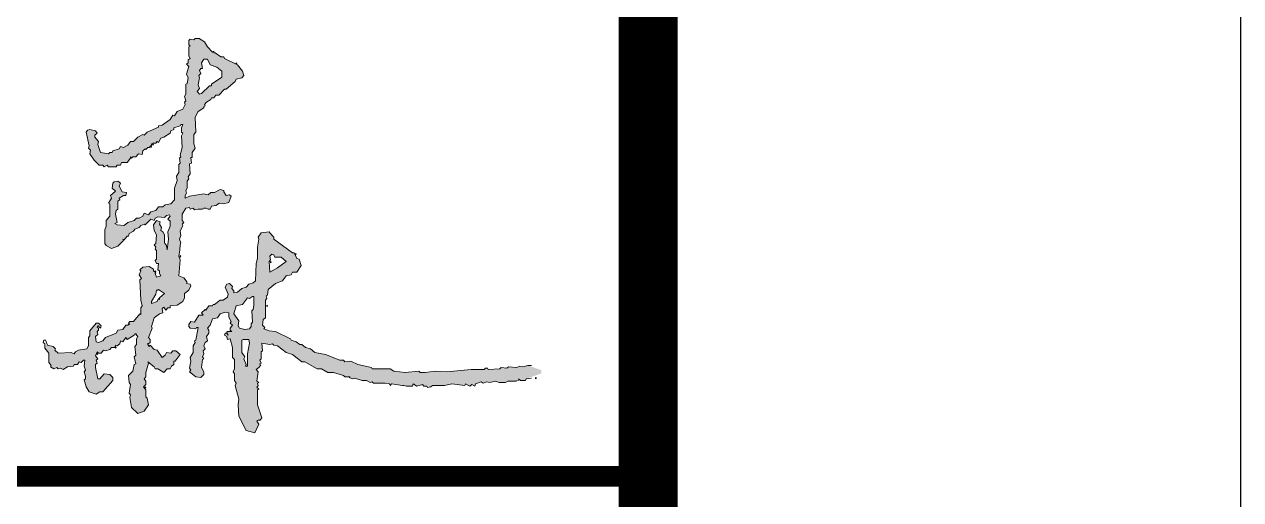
# Model space of a CAD drawing. Extents: x -518115 to 1124316, y -209821 to 1628073.
# Drawn here: x 895661 to 897714, y -198274 to -197472 of the extents above; entities that cross this region are included whole.
import ezdxf

# ---------------------------------------------------------------- set-up
doc = ezdxf.new("R2010")
doc.units = 0
doc.header["$LTSCALE"] = 1000
doc.header["$MEASUREMENT"] = 0
doc.layers.add('yichutu', color=7, linetype='Continuous', true_color=0xffffff, plot=False)
doc.layers.add('图框', color=140, linetype='Continuous')
doc.layers.add('签名', color=7, linetype='Continuous', lineweight=18)

# ---------------------------------------------------------------- blocks, each defined once
blk = doc.blocks.new('TK')
at = {"layer": '签名'}
h = blk.add_hatch(color=2, dxfattribs=at)
h.dxf.hatch_style = 1
h.paths.add_polyline_path([(547606.6, 498175.2), (547600.5, 498175.2), (547598.1, 498172.8), (547599.3, 498171.6), (547596.9, 498169.2), (547593.3, 498169.2), (547588.4, 498161.9), (547580, 498160.7), (547577.5, 498155.9), (547559.4, 498148.6), (547554.5, 498142.6), (547547.3, 498140.1), (547543.7, 498141.3), (547542.5, 498149.8), (547546.1, 498153.4), (547544.9, 498158.3), (547547.3, 498160.7), (547547.3, 498164.3), (547544.9, 498165.5), (547548.1, 498172), (547547.3, 498172.8), (547543.7, 498172.8), (547532.8, 498159.5), (547532.8, 498151), (547530.4, 498148.6), (547530.4, 498134.1), (547527.9, 498129.2), (547513.4, 498126.8), (547508.6, 498124.4), (547506.2, 498120.8), (547501.3, 498123.2), (547479.6, 498122), (547473.5, 498126.8), (547474.7, 498129.2), (547471.1, 498132.9), (547458.2, 498136.1), (547456.6, 498137.7), (547456.6, 498130.5), (547463.8, 498122), (547463.8, 498106.3), (547467.5, 498101.4), (547466.2, 498099), (547472.3, 498095.4), (547477.1, 498097.8), (547479.6, 498095.4), (547483.2, 498096.6), (547488, 498094.2), (547495.3, 498099), (547505, 498100.2), (547506.2, 498102.6), (547512.2, 498102.6), (547514.6, 498107.5), (547518.3, 498106.3), (547521.9, 498109.9), (547524.3, 498109.9), (547523.1, 498100.2), (547525.5, 498093), (547523.1, 498090.5), (547526.9, 498079.1), (547523.1, 498077.2), (547526.7, 498065.1), (547531.6, 498056.7), (547543.7, 498053), (547549.7, 498056.7), (547554.5, 498056.7), (547571.5, 498076), (547571.5, 498080.9), (547566.6, 498085.7), (547557, 498086.9), (547549.7, 498078.4), (547546.1, 498078.4), (547541.7, 498101.9), (547544.9, 498105.1), (547543.7, 498109.9), (547546.1, 498112.3), (547542.5, 498117.2), (547544.9, 498124.4), (547547.3, 498122), (547552.1, 498122), (547555.8, 498126.8), (547559.4, 498125.6), (547566.6, 498128), (547569.1, 498131.7), (547575.1, 498131.7), (547576.3, 498135.3), (547578.7, 498134.1), (547583.6, 498137.7), (547584.8, 498142.6), (547588.4, 498141.3), (547593.3, 498148.6), (547595.7, 498145), (547607.8, 498152.2), (547609, 498154.6), (547611.4, 498154.6), (547610.2, 498153.4), (547613.8, 498149.8), (547611.4, 498146.2), (547611.4, 498136.5), (547609, 498132.9), (547610.2, 498118.4), (547607.8, 498115.9), (547610.2, 498103.8), (547607.8, 498102.6), (547605.4, 498091.8), (547598.1, 498084.5), (547599.3, 498072.4), (547601.7, 498068.8), (547599.3, 498054.3), (547601.7, 498051.8), (547600.5, 498047), (547602.9, 498030.1), (547613.8, 498020.4), (547624.7, 498024), (547632, 498034.9), (547629.5, 498045.8), (547627.1, 498048.2), (547627.1, 498060.3), (547623.5, 498065.1), (547627.1, 498068.8), (547627.1, 498074.8), (547624.7, 498078.4), (547627.1, 498082.1), (547627.1, 498089.3), (547632, 498105.1), (547630.8, 498107.5), (547641.6, 498099), (547642.9, 498095.4), (547647.7, 498095.4), (547657.4, 498089.3), (547663.4, 498095.4), (547668.3, 498095.4), (547670.7, 498100.2), (547674.3, 498102.6), (547674.3, 498108.7), (547676.7, 498108.7), (547685.2, 498119.6), (547677.9, 498125.6), (547673.1, 498125.6), (547669.5, 498122), (547662.2, 498123.2), (547659.8, 498118.4), (547654.9, 498114.7), (547646.5, 498126.8), (547641.6, 498128), (547634.4, 498135.3), (547633.2, 498132.9), (547630.8, 498136.5), (547630.8, 498138.9), (547632, 498137.7), (547634.4, 498140.1), (547634.4, 498145), (547632, 498148.6), (547638, 498164.3), (547636.8, 498166.7), (547641.6, 498181.3), (547650.1, 498188.5), (547656.2, 498189.7), (547654.9, 498197), (547657.4, 498199.4), (547661, 498194.6), (547664.6, 498198.2), (547668.3, 498198.2), (547668.3, 498201.8), (547675, 498202.5), (547675.5, 498203), (547675.9, 498202.6), (547680.3, 498203), (547690, 498209.1), (547692.4, 498215.1), (547692.4, 498222.4), (547699.7, 498228.4), (547703.3, 498235.7), (547702.1, 498238.1), (547696.1, 498239.3), (547697.3, 498241.7), (547691.2, 498249), (547682.8, 498252.6), (547685.2, 498279.2), (547682.8, 498285.3), (547684.5, 498295.7), (547684.5, 498298.3), (547685.7, 498306.8), (547686.4, 498308.3), (547684, 498314.3), (547686.4, 498320.4), (547685.2, 498327.6), (547690, 498337.3), (547688.8, 498339.7), (547691.2, 498342.1), (547688.8, 498345.8), (547688.8, 498356.7), (547694.9, 498366.3), (547700.9, 498367.5), (547702.1, 498365.1), (547707, 498366.3), (547709.4, 498363.9), (547715.4, 498365.1), (547717.2, 498365), (547722, 498365), (547726.3, 498366.3), (547726.9, 498366.6), (547730.5, 498366.6), (547732.4, 498365.1), (547736, 498365.1), (547738.4, 498370), (547745.7, 498371.2), (547751.7, 498374.8), (547757.8, 498373.6), (547767.4, 498376), (547771.1, 498386.9), (547768.6, 498389.3), (547762.6, 498388.1), (547757.3, 498396.9), (547752.9, 498397.8), (547743.2, 498392.9), (547737.2, 498392.9), (547732.4, 498389.3), (547725.1, 498390.5), (547700.9, 498386.9), (547693.7, 498383.3), (547693.7, 498388.1), (547696.1, 498391.7), (547694.9, 498396.6), (547697.3, 498400.2), (547697.3, 498412.3), (547699.7, 498415.9), (547698.5, 498419.6), (547702.1, 498424.4), (547700.9, 498441.3), (547704.5, 498442.5), (547703.3, 498452.2), (547705.7, 498452.2), (547705.7, 498460.7), (547710.6, 498467.9), (547708.2, 498475.2), (547708.2, 498490.9), (547711.8, 498494.5), (547710.6, 498519.9), (547715.4, 498529.6), (547725.1, 498535.7), (547727.3, 498539.7), (547729.9, 498545.4), (547734.9, 498547), (547738.4, 498552.6), (547742, 498552.6), (547745.7, 498557.4), (547750.5, 498557.4), (547760.2, 498567.1), (547762.6, 498567.1), (547778.3, 498580.4), (547779.5, 498584.1), (547789.2, 498586.5), (547792.8, 498590.1), (547790.4, 498597.4), (547782, 498608.2), (547760.2, 498619.1), (547759, 498621.6), (547754.1, 498621.6), (547744.5, 498628.8), (547740.8, 498628.8), (547731.2, 498638.5), (547726.3, 498647), (547717.2, 498653), (547710.6, 498653), (547708.2, 498650.6), (547702.1, 498651.8), (547699.7, 498649.4), (547699.7, 498642.1), (547702.1, 498639.7), (547699.7, 498638.5), (547699.7, 498622.8), (547702.1, 498619.1), (547698.5, 498616.7), (547698.5, 498611.9), (547696.1, 498609.5), (547699.7, 498605.8), (547696.1, 498592.5), (547698.5, 498586.5), (547697.3, 498576.8), (547694.9, 498575.6), (547694.9, 498558.7), (547692.4, 498555), (547694.9, 498547.8), (547692.4, 498545.4), (547693.7, 498541.7), (547690, 498533.3), (547680.3, 498529.6), (547675.5, 498522.4), (547673.1, 498523.6), (547668.3, 498516.3), (547654.9, 498506.6), (547648.9, 498505.4), (547648.9, 498503), (547629.5, 498494.5), (547624.7, 498489.7), (547622.3, 498490.9), (547613.8, 498486.1), (547606.6, 498478.8), (547601.7, 498478.8), (547596.9, 498472.8), (547589.6, 498469.1), (547584.8, 498470.4), (547582.4, 498466.7), (547571.5, 498463.1), (547570.3, 498460.7), (547566.6, 498460.7), (547564.2, 498458.3), (547550.9, 498460.7), (547546.1, 498474), (547547.3, 498478.8), (547541.2, 498486.1), (547541.2, 498489.7), (547544.9, 498493.3), (547542.5, 498497), (547532.8, 498499.4), (547529.1, 498498.2), (547526.7, 498494.5), (547531.6, 498471.6), (547530.4, 498467.9), (547534, 498464.3), (547532.8, 498458.3), (547540, 498447.4), (547548.5, 498438.9), (547554.5, 498438.9), (547557, 498436.5), (547561.8, 498438.9), (547564.2, 498436.5), (547577.5, 498436.5), (547578.7, 498438.9), (547584.8, 498438.9), (547586, 498443.7), (547595.7, 498443.7), (547601.7, 498451), (547601.7, 498453.4), (547602.9, 498451), (547605.4, 498453.4), (547610.2, 498453.4), (547615, 498458.3), (547621.1, 498457), (547622.3, 498463.1), (547625.9, 498466.7), (547627.1, 498465.5), (547630.8, 498469.1), (547633.2, 498469.1), (547636.8, 498472.8), (547636.8, 498475.2), (547638, 498474), (547639.2, 498476.4), (547644.1, 498476.4), (547646.5, 498478.8), (547648.9, 498477.6), (547652.5, 498484.9), (547657.4, 498486.1), (547668.3, 498493.3), (547669.5, 498497), (547674.3, 498499.4), (547674.3, 498501.8), (547685.2, 498505.4), (547686.4, 498507.9), (547690, 498507.9), (547687.6, 498501.8), (547687.6, 498494.5), (547690, 498493.3), (547687.6, 498488.5), (547688.8, 498469.1), (547685.2, 498455.8), (547686.4, 498453.4), (547684, 498451), (547685.2, 498442.5), (547682.8, 498440.1), (547682.8, 498426.8), (547679.1, 498420.8), (547680.3, 498413.5), (547675.5, 498400.2), (547675.5, 498380.8), (547669.5, 498373.6), (547659.8, 498372.4), (547656.2, 498368.7), (547648.9, 498368.7), (547644.1, 498362.7), (547635.6, 498360.3), (547632, 498355.4), (547624.7, 498357.9), (547622.3, 498353), (547616.2, 498349.4), (547611.4, 498349.4), (547607.8, 498345.8), (547596.9, 498342.1), (547590.8, 498337.3), (547578.7, 498338.5), (547575.1, 498340.9), (547578.7, 498342.1), (547576.3, 498356.7), (547577.5, 498362.7), (547580, 498365.1), (547580, 498378.4), (547583.6, 498380.8), (547582.4, 498383.3), (547589.6, 498388.1), (547593.3, 498388.1), (547594.5, 498392.9), (547587.2, 498394.2), (547582.4, 498403.8), (547584.8, 498408.7), (547580, 498412.3), (547573.9, 498411.1), (547571.5, 498408.7), (547570.3, 498400.2), (547576.3, 498395.4), (547567.9, 498388.1), (547569.1, 498383.3), (547564.2, 498374.8), (547566.6, 498373.6), (547566.6, 498353), (547560.6, 498345.8), (547560.6, 498336.1), (547558.2, 498330), (547558.2, 498307.1), (547560.6, 498303.4), (547569.1, 498298.6), (547580, 498302.2), (547589.6, 498311.9), (547588.4, 498314.3), (547590.8, 498313.1), (547595.7, 498319.2), (547598.1, 498319.2), (547599.3, 498324), (547606.6, 498327.6), (547609, 498331.3), (547616.2, 498333.7), (547618.7, 498337.3), (547628.7, 498341.3), (547635.6, 498348.2), (547641.6, 498345.8), (547642.9, 498349.4), (547647.7, 498351.8), (547658.6, 498350.6), (547662.2, 498354.2), (547667, 498355.4), (547668.3, 498353), (547664.6, 498348.2), (547668.3, 498344.6), (547668.3, 498336.1), (547664.6, 498326.4), (547665.8, 498314.3), (547663.4, 498296.2), (547662.2, 498303.4), (547658.6, 498308.3), (547658.6, 498321.6), (547656.2, 498326.4), (547652.5, 498328.8), (547653.7, 498333.7), (547650.1, 498339.7), (547651.3, 498343.3), (547645.3, 498345.8), (547640.4, 498338.5), (547641.6, 498328.8), (547645.3, 498321.6), (547644.1, 498307.1), (547641.6, 498304.6), (547644.1, 498301), (547642.9, 498297.4), (547645.3, 498295), (547645.3, 498280.4), (547642.9, 498278), (547645.3, 498273.2), (547648.9, 498273.2), (547647.7, 498262.3), (547650.1, 498261.1), (547650.1, 498256.3), (547652.5, 498252.6), (547645.3, 498250.2), (547641.2, 498260.3), (547640.4, 498261.1), (547640.4, 498263.5), (547633.2, 498268.4), (547622.3, 498267.1), (547617.4, 498262.3), (547618.7, 498261.1), (547616.2, 498253.8), (547619.9, 498247.8), (547617.4, 498245.4), (547618.7, 498211.5), (547621.1, 498201.8), (547618.7, 498198.2), (547618.7, 498187.3), (547617.4, 498188.5)])
h.paths.add_polyline_path([(547636.8, 498205.5), (547636.8, 498209.1), (547644.1, 498221.2), (547645.3, 498228.4), (547647.7, 498228.4), (547648.9, 498229.6), (547658.6, 498222.4), (547650.1, 498215.1), (547650.1, 498212.7), (547648.9, 498213.9), (547646.5, 498209.1)], flags=16)
h.paths.add_polyline_path([(547714.2, 498563.5), (547717.8, 498568.3), (547715.4, 498574.4), (547717.8, 498586.5), (547716.6, 498590.1), (547720.3, 498593.7), (547717.8, 498598.6), (547722.3, 498605.3), (547721.5, 498611.9), (547725.1, 498617.9), (547731.2, 498617.9), (547736, 498608.2), (547746.9, 498604.6), (547755.3, 498597.4), (547755.3, 498587.7), (547738.4, 498575.6), (547738.4, 498573.2), (547734.8, 498573.2), (547718.9, 498557.3)], flags=16)
h = blk.add_hatch(color=2, dxfattribs=at)
h.dxf.hatch_style = 1
h.paths.add_polyline_path([(547804.9, 498166.7), (547802.5, 498163.1), (547794.1, 498161.9), (547785.6, 498164.3), (547783.2, 498168), (547784.4, 498176.4), (547775.9, 498188.5), (547779.5, 498201.8), (547790.4, 498204.2), (547798.9, 498215.1), (547802.5, 498213.9), (547807.4, 498217.5), (547809.8, 498217.5), (547809.8, 498203), (547808.6, 498195.8), (547806.1, 498193.4), (547807.4, 498174), (547804.9, 498171.6)], flags=16)
h.paths.add_polyline_path([(547801.3, 498145), (547802.5, 498138.9), (547798.9, 498120.8), (547798.9, 498100.2), (547795.3, 498100.2), (547796.5, 498102.6), (547792.8, 498112.3), (547794.1, 498115.9), (547789.2, 498123.2), (547789.2, 498143.8), (547791.6, 498145)], flags=16)
h.paths.add_polyline_path([(547836.4, 498258.7), (547835.2, 498276.8), (547837.6, 498279.2), (547836.4, 498285.3), (547838.8, 498287.7), (547840, 498288.9), (547843.6, 498287.7), (547844.9, 498284.1), (547855.7, 498284.1), (547864.2, 498276.8), (547849.7, 498265.9)], flags=16)
h.paths.add_polyline_path([(547837.6, 498274.4), (547837.6, 498276.8), (547838.8, 498275.6)], flags=0)
h.paths.add_polyline_path([(548294.8, 498087.9), (548294.8, 498093.3), (548271.8, 498101.4), (548263.4, 498099), (548258.5, 498100.2), (548253.7, 498097.8), (548239.2, 498099), (548236.8, 498096.6), (548227.1, 498097.8), (548224.7, 498095.4), (548205.3, 498094.2), (548204.1, 498096.6), (548200.5, 498096.6), (548198.1, 498094.2), (548176.3, 498094.2), (548135.2, 498090.5), (548115.8, 498091.8), (548098.9, 498089.3), (548090.4, 498089.3), (548088, 498091.8), (548065, 498089.3), (548045.6, 498091.8), (548039.6, 498095.4), (548009.4, 498095.4), (548008.1, 498097.8), (547985.2, 498102.6), (547973.1, 498108.7), (547963.4, 498107.5), (547961, 498109.9), (547954.9, 498109.9), (547930.7, 498119.6), (547912.6, 498123.2), (547905.3, 498129.2), (547896.9, 498131.7), (547890.8, 498136.5), (547887.2, 498136.5), (547881.1, 498141.3), (547872.7, 498143.8), (547871.5, 498146.2), (547846.1, 498158.3), (547835.2, 498159.5), (547826.7, 498163.1), (547827.9, 498165.5), (547824.3, 498169.2), (547825.5, 498178.8), (547829.1, 498181.3), (547829.1, 498211.5), (547831.5, 498213.9), (547830.3, 498218.8), (547832.8, 498220), (547834, 498229.6), (547846.1, 498239.3), (547858.2, 498244.2), (547864.2, 498252.6), (547872.7, 498253.8), (547875.1, 498258.7), (547882.4, 498258.7), (547889.6, 498269.6), (547886, 498280.4), (547882.4, 498281.7), (547877.5, 498291.3), (547875.1, 498291.3), (547843.6, 498314.3), (547843.6, 498317.9), (547835.2, 498326.4), (547821.9, 498325.2), (547817, 498317.9), (547818.2, 498314.3), (547815.8, 498301), (547815.8, 498281.7), (547813.4, 498273.2), (547812.2, 498244.2), (547808.6, 498240.5), (547801.3, 498238.1), (547796.5, 498233.3), (547789.2, 498230.9), (547782, 498224.8), (547775.9, 498223.6), (547775.9, 498227.2), (547772.3, 498230.9), (547773.5, 498234.5), (547768.6, 498239.3), (547763.8, 498238.1), (547761.4, 498233.3), (547766.2, 498221.2), (547765, 498216.3), (547757.8, 498211.5), (547752.9, 498211.5), (547743.2, 498204.2), (547740.8, 498204.2), (547739.6, 498201.8), (547733.6, 498201.8), (547728.7, 498194.6), (547727.5, 498195.8), (547721.5, 498189.7), (547723.9, 498186.1), (547716.6, 498186.1), (547709.4, 498174), (547703.3, 498175.2), (547699.7, 498170.4), (547699.7, 498166.7), (547702.1, 498164.3), (547711.8, 498163.1), (547713, 498165.5), (547715.4, 498165.5), (547711.8, 498143.8), (547709.4, 498142.6), (547710.6, 498140.1), (547707, 498134.1), (547707, 498123.2), (547702.1, 498114.7), (547703.3, 498108.7), (547700.9, 498096.6), (547703.3, 498093), (547700.9, 498090.5), (547711.8, 498082.1), (547720.3, 498080.9), (547725.1, 498085.7), (547725.1, 498090.5), (547721.5, 498097.8), (547722.7, 498111.1), (547725.1, 498112.3), (547722.7, 498115.9), (547725.1, 498120.8), (547723.9, 498125.6), (547727.5, 498129.2), (547725.1, 498134.1), (547727.5, 498140.1), (547731.2, 498142.6), (547729.9, 498149.8), (547733.6, 498155.9), (547733.6, 498160.7), (547731.2, 498164.3), (547736, 498169.2), (547739.6, 498180.1), (547748.1, 498181.3), (547752.9, 498188.5), (547761.4, 498190.9), (547767.4, 498189.7), (547767.4, 498182.5), (547771.1, 498175.2), (547769.9, 498172.8), (547773.5, 498169.2), (547769.9, 498164.3), (547769.9, 498160.7), (547772.3, 498158.3), (547765, 498158.3), (547763.8, 498157.1), (547766.2, 498152.2), (547763.8, 498155.9), (547761.4, 498155.9), (547760.2, 498152.2), (547763.8, 498149.8), (547765, 498145), (547769.9, 498146.2), (547773.5, 498131.7), (547773.5, 498114.7), (547777.1, 498111.1), (547777.1, 498095.4), (547774.7, 498090.5), (547777.1, 498086.9), (547777.1, 498076), (547779.5, 498071.2), (547778.3, 498067.6), (547784.4, 498044.6), (547783.2, 498034.9), (547784.4, 498015.5), (547796.5, 497991.4), (547811, 497987.7), (547818.2, 498002.2), (547814.6, 498007.1), (547818.2, 498009.5), (547819.5, 498008.3), (547823.1, 498013.1), (547815.8, 498034.9), (547815.8, 498060.3), (547818.2, 498061.5), (547814.6, 498063.9), (547817, 498067.6), (547815.8, 498071.2), (547818.2, 498072.4), (547814.6, 498074.8), (547817, 498090.5), (547813.4, 498094.2), (547818.2, 498097.8), (547820.7, 498101.4), (547819.5, 498103.8), (547821.9, 498105.1), (547819.5, 498109.9), (547821.9, 498112.3), (547821.9, 498124.4), (547824.3, 498125.6), (547823.1, 498138.9), (547836.4, 498136.5), (547841.2, 498137.7), (547843.6, 498135.3), (547849.7, 498134.1), (547864.2, 498123.2), (547875.1, 498119.6), (547890.8, 498107.5), (547895.7, 498107.5), (547916.2, 498095.4), (547923.5, 498095.4), (547934.4, 498089.3), (547944, 498089.3), (547961, 498084.5), (547963.4, 498082.1), (547971.9, 498082.1), (547970.7, 498080.9), (547975.5, 498078.4), (547980.3, 498079.7), (547992.4, 498076), (547999.7, 498076), (548005.7, 498072.4), (548009.4, 498073.6), (548011.8, 498071.2), (548031.1, 498071.2), (548038.4, 498070), (548039.6, 498067.6), (548042, 498070), (548060.2, 498067.6), (548063.6, 498067), (548067.4, 498066.3), (548077.1, 498066.3), (548078.3, 498070), (548084.4, 498066.3), (548094, 498068.8), (548096.5, 498066.3), (548101.3, 498066.3), (548102.5, 498063.9), (548108.5, 498065.1), (548111, 498067.6), (548131.5, 498067.6), (548143.6, 498070), (548165.4, 498067.6), (548166.6, 498070), (548173.9, 498066.3), (548177.5, 498068.8), (548182.3, 498066.3), (548183.5, 498070), (548193.2, 498073.6), (548196.8, 498071.2), (548202.9, 498073.6), (548207.7, 498072.4), (548217.4, 498074.8), (548223.5, 498072.4), (548234.3, 498072.4), (548238, 498074.8), (548252.5, 498074.8), (548257.3, 498077.2), (548256.1, 498078.4), (548259.7, 498076), (548268.2, 498076), (548269.4, 498078.4)])
at = {"layer": '图框'}
blk.add_lwpolyline([(465375, 548713.7), (549475, 548713.7), (549475, 489313.7), (465375, 489313.7)], close=True, dxfattribs=at)
blk.add_lwpolyline([(465375, 548713.7), (549475, 548713.7), (549475, 489313.7), (465375, 489313.7)], close=True, dxfattribs=at)
at = {"layer": '图框', "const_width": 100}
blk.add_lwpolyline([(548475, 490313.7), (548475, 547713.7), (467875, 547713.7), (467875, 490313.7)], close=True, dxfattribs=at)
at = {"layer": '图框', "const_width": 35}
blk.add_lwpolyline([(541480, 497914), (548480, 497914)], dxfattribs=at)
at = {"layer": '签名', "color": 2, "elevation": 9704994.5}
for points in [[(547719.1, 498651.8), (547717.8, 498653), (547710.6, 498653), (547708.2, 498650.6), (547702.1, 498651.8), (547699.7, 498649.4), (547699.7, 498642.1), (547702.1, 498639.7), (547699.7, 498638.5), (547699.7, 498622.8), (547702.1, 498619.1), (547698.5, 498616.7), (547698.5, 498611.9), (547696.1, 498609.5), (547699.7, 498605.8), (547696.1, 498592.5), (547698.5, 498586.5), (547697.3, 498576.8), (547694.9, 498575.6), (547694.9, 498558.7), (547692.4, 498555), (547694.9, 498547.8), (547692.4, 498545.4), (547693.7, 498541.7), (547690, 498533.3), (547680.3, 498529.6), (547675.5, 498522.4), (547673.1, 498523.6), (547668.3, 498516.3), (547654.9, 498506.6), (547648.9, 498505.4), (547648.9, 498503), (547629.5, 498494.5), (547624.7, 498489.7), (547622.3, 498490.9), (547613.8, 498486.1), (547606.6, 498478.8), (547601.7, 498478.8), (547596.9, 498472.8), (547589.6, 498469.1), (547584.8, 498470.4), (547582.4, 498466.7), (547571.5, 498463.1), (547570.3, 498460.7), (547566.6, 498460.7), (547564.2, 498458.3), (547550.9, 498460.7), (547546.1, 498474), (547547.3, 498478.8), (547541.2, 498486.1), (547541.2, 498489.7), (547544.9, 498493.3), (547542.5, 498497), (547532.8, 498499.4), (547529.1, 498498.2), (547526.7, 498494.5), (547531.6, 498471.6), (547530.4, 498467.9), (547534, 498464.3), (547532.8, 498458.3), (547540, 498447.4), (547548.5, 498438.9), (547554.5, 498438.9), (547557, 498436.5), (547561.8, 498438.9), (547564.2, 498436.5), (547577.5, 498436.5), (547578.7, 498438.9), (547584.8, 498438.9), (547586, 498443.7), (547595.7, 498443.7), (547601.7, 498451), (547601.7, 498453.4), (547602.9, 498451), (547605.4, 498453.4), (547610.2, 498453.4), (547615, 498458.3), (547621.1, 498457), (547622.3, 498463.1), (547625.9, 498466.7), (547627.1, 498465.5), (547630.8, 498469.1), (547633.2, 498469.1), (547636.8, 498472.8), (547636.8, 498475.2), (547638, 498474), (547639.2, 498476.4), (547644.1, 498476.4), (547646.5, 498478.8), (547648.9, 498477.6), (547652.5, 498484.9), (547657.4, 498486.1), (547668.3, 498493.3), (547669.5, 498497), (547674.3, 498499.4), (547674.3, 498501.8), (547685.2, 498505.4), (547686.4, 498507.9), (547690, 498507.9), (547687.6, 498501.8), (547687.6, 498494.5), (547690, 498493.3), (547687.6, 498488.5), (547688.8, 498469.1), (547685.2, 498455.8), (547686.4, 498453.4), (547684, 498451), (547685.2, 498442.5), (547682.8, 498440.1), (547682.8, 498426.8), (547679.1, 498420.8), (547680.3, 498413.5), (547675.5, 498400.2), (547675.5, 498380.8), (547669.5, 498373.6), (547659.8, 498372.4), (547656.2, 498368.7), (547648.9, 498368.7), (547644.1, 498362.7), (547635.6, 498360.3), (547632, 498355.4), (547624.7, 498357.9), (547622.3, 498353), (547616.2, 498349.4), (547611.4, 498349.4), (547607.8, 498345.8), (547596.9, 498342.1), (547590.8, 498337.3), (547578.7, 498338.5), (547575.1, 498340.9), (547578.7, 498342.1), (547576.3, 498356.7), (547577.5, 498362.7), (547580, 498365.1), (547580, 498378.4), (547583.6, 498380.8), (547582.4, 498383.3), (547589.6, 498388.1), (547593.3, 498388.1), (547594.5, 498392.9), (547587.2, 498394.2), (547582.4, 498403.8), (547584.8, 498408.7), (547580, 498412.3), (547573.9, 498411.1), (547571.5, 498408.7), (547570.3, 498400.2), (547576.3, 498395.4), (547567.9, 498388.1), (547569.1, 498383.3), (547564.2, 498374.8), (547566.6, 498373.6), (547566.6, 498353), (547560.6, 498345.8), (547560.6, 498336.1), (547558.2, 498330), (547558.2, 498307.1), (547560.6, 498303.4), (547569.1, 498298.6), (547580, 498302.2), (547589.6, 498311.9), (547588.4, 498314.3), (547590.8, 498313.1), (547595.7, 498319.2), (547598.1, 498319.2), (547599.3, 498324), (547606.6, 498327.6), (547609, 498331.3), (547616.2, 498333.7), (547618.7, 498337.3), (547624.7, 498339.7), (547625.9, 498338.5), (547635.6, 498348.2), (547641.6, 498345.8), (547642.9, 498349.4), (547647.7, 498351.8), (547658.6, 498350.6), (547662.2, 498354.2), (547667, 498355.4), (547668.3, 498353), (547664.6, 498348.2), (547668.3, 498344.6), (547668.3, 498336.1), (547664.6, 498326.4), (547665.8, 498314.3), (547663.4, 498296.2), (547662.2, 498303.4), (547658.6, 498308.3), (547658.6, 498321.6), (547656.2, 498326.4), (547652.5, 498328.8), (547653.7, 498333.7), (547650.1, 498339.7), (547651.3, 498343.3), (547645.3, 498345.8), (547640.4, 498338.5), (547641.6, 498328.8), (547645.3, 498321.6), (547644.1, 498307.1), (547641.6, 498304.6), (547644.1, 498301), (547642.9, 498297.4), (547645.3, 498295), (547645.3, 498280.4), (547642.9, 498278), (547645.3, 498273.2), (547648.9, 498273.2), (547647.7, 498262.3), (547650.1, 498261.1), (547650.1, 498256.3), (547652.5, 498252.6), (547645.3, 498250.2), (547642.9, 498256.3), (547644.1, 498257.5), (547640.4, 498261.1), (547640.4, 498263.5), (547633.2, 498268.4), (547622.3, 498267.1), (547617.4, 498262.3), (547618.7, 498261.1), (547616.2, 498253.8), (547619.9, 498247.8), (547617.4, 498245.4), (547618.7, 498211.5), (547621.1, 498201.8), (547618.7, 498198.2), (547618.7, 498187.3), (547617.4, 498188.5), (547606.6, 498175.2), (547600.5, 498175.2), (547598.1, 498172.8), (547600.5, 498170.4), (547599.3, 498171.6), (547596.9, 498169.2), (547593.3, 498169.2), (547588.4, 498161.9), (547580, 498160.7), (547577.5, 498155.9), (547559.4, 498148.6), (547554.5, 498142.6), (547547.3, 498140.1), (547543.7, 498141.3), (547542.5, 498149.8), (547546.1, 498153.4), (547544.9, 498158.3), (547547.3, 498160.7), (547547.3, 498164.3), (547544.9, 498165.5), (547546.1, 498168), (547548.5, 498168), (547547.3, 498166.7), (547550.9, 498164.3), (547552.1, 498168), (547547.3, 498172.8), (547543.7, 498172.8), (547532.8, 498159.5), (547532.8, 498151), (547530.4, 498148.6), (547530.4, 498134.1), (547527.9, 498129.2), (547513.4, 498126.8), (547508.6, 498124.4), (547506.2, 498120.8), (547501.3, 498123.2), (547479.6, 498122), (547473.5, 498126.8), (547474.7, 498129.2), (547471.1, 498132.9), (547461.4, 498135.3), (547457.8, 498143.8), (547455.4, 498143.8), (547454.2, 498140.1), (547456.6, 498137.7), (547456.6, 498130.5), (547463.8, 498122), (547463.8, 498106.3), (547467.5, 498101.4), (547466.2, 498099), (547472.3, 498095.4), (547477.1, 498097.8), (547479.6, 498095.4), (547483.2, 498096.6), (547488, 498094.2), (547495.3, 498099), (547505, 498100.2), (547506.2, 498102.6), (547512.2, 498102.6), (547514.6, 498107.5), (547518.3, 498106.3), (547521.9, 498109.9), (547524.3, 498109.9), (547523.1, 498100.2), (547525.5, 498093), (547523.1, 498090.5), (547525.5, 498083.3), (547525.5, 498078.4), (547523.1, 498077.2), (547526.7, 498065.1), (547531.6, 498056.7), (547543.7, 498053), (547549.7, 498056.7), (547554.5, 498056.7), (547571.5, 498076), (547571.5, 498080.9), (547566.6, 498085.7), (547557, 498086.9), (547549.7, 498078.4), (547546.1, 498078.4), (547542.5, 498097.8), (547542.5, 498102.6), (547544.9, 498105.1), (547543.7, 498109.9), (547546.1, 498112.3), (547542.5, 498117.2), (547544.9, 498124.4), (547547.3, 498122), (547552.1, 498122), (547555.8, 498126.8), (547559.4, 498125.6), (547566.6, 498128), (547569.1, 498131.7), (547575.1, 498131.7), (547576.3, 498135.3), (547578.7, 498134.1), (547583.6, 498137.7), (547584.8, 498142.6), (547588.4, 498141.3), (547593.3, 498148.6), (547595.7, 498145), (547607.8, 498152.2), (547609, 498154.6), (547611.4, 498154.6), (547610.2, 498153.4), (547613.8, 498149.8), (547611.4, 498146.2), (547611.4, 498136.5), (547609, 498132.9), (547610.2, 498118.4), (547607.8, 498115.9), (547610.2, 498103.8), (547607.8, 498102.6), (547605.4, 498091.8), (547598.1, 498084.5), (547599.3, 498072.4), (547601.7, 498068.8), (547599.3, 498054.3), (547601.7, 498051.8), (547600.5, 498047), (547602.9, 498030.1), (547613.8, 498020.4), (547624.7, 498024), (547632, 498034.9), (547629.5, 498045.8), (547627.1, 498048.2), (547627.1, 498060.3), (547623.5, 498065.1), (547627.1, 498068.8), (547627.1, 498074.8), (547624.7, 498078.4), (547627.1, 498082.1), (547627.1, 498089.3), (547632, 498105.1), (547630.8, 498107.5), (547641.6, 498099), (547642.9, 498095.4), (547647.7, 498095.4), (547657.4, 498089.3), (547663.4, 498095.4), (547668.3, 498095.4), (547670.7, 498100.2), (547674.3, 498102.6), (547674.3, 498108.7), (547676.7, 498108.7), (547685.2, 498119.6), (547677.9, 498125.6), (547673.1, 498125.6), (547669.5, 498122), (547662.2, 498123.2), (547659.8, 498118.4), (547654.9, 498114.7), (547646.5, 498126.8), (547641.6, 498128), (547634.4, 498135.3), (547633.2, 498132.9), (547630.8, 498136.5), (547630.8, 498138.9), (547632, 498137.7), (547634.4, 498140.1), (547634.4, 498145), (547632, 498148.6), (547638, 498164.3), (547636.8, 498166.7), (547641.6, 498181.3), (547650.1, 498188.5), (547656.2, 498189.7), (547654.9, 498197), (547657.4, 498199.4), (547661, 498194.6), (547664.6, 498198.2), (547668.3, 498198.2), (547668.3, 498201.8), (547680.3, 498203), (547690, 498209.1), (547692.4, 498215.1), (547692.4, 498222.4), (547699.7, 498228.4), (547703.3, 498235.7), (547702.1, 498238.1), (547696.1, 498239.3), (547697.3, 498241.7), (547691.2, 498249), (547682.8, 498252.6), (547685.2, 498279.2), (547682.8, 498285.3), (547684, 498292.5), (547684.6, 498295.6), (547684.6, 498298.6), (547685.8, 498307.1), (547686.4, 498308.3), (547684, 498314.3), (547686.4, 498320.4), (547685.2, 498327.6), (547690, 498337.3), (547688.8, 498339.7), (547691.2, 498342.1), (547688.8, 498345.8), (547688.8, 498356.7), (547694.9, 498366.3), (547700.9, 498367.5), (547702.1, 498365.1), (547707, 498366.3), (547709.4, 498363.9), (547715.4, 498365.1), (547717.8, 498365), (547722.7, 498365), (547726.3, 498366.3), (547725.1, 498366.6), (547728.7, 498366.6), (547732.4, 498365.1), (547736, 498365.1), (547738.4, 498370), (547745.7, 498371.2), (547751.7, 498374.8), (547757.8, 498373.6), (547767.4, 498376), (547771.1, 498386.9), (547768.6, 498389.3), (547762.6, 498388.1), (547759, 498394.2), (547759, 498396.6), (547752.9, 498397.8), (547743.2, 498392.9), (547737.2, 498392.9), (547732.4, 498389.3), (547725.1, 498390.5), (547700.9, 498386.9), (547693.7, 498383.3), (547693.7, 498388.1), (547696.1, 498391.7), (547694.9, 498396.6), (547697.3, 498400.2), (547697.3, 498412.3), (547699.7, 498415.9), (547698.5, 498419.6), (547702.1, 498424.4), (547700.9, 498441.3), (547704.5, 498442.5), (547703.3, 498452.2), (547705.7, 498452.2), (547705.7, 498460.7), (547710.6, 498467.9), (547708.2, 498475.2), (547708.2, 498490.9), (547711.8, 498494.5), (547710.6, 498519.9), (547715.4, 498529.6), (547725.1, 498535.7), (547725.1, 498538.1), (547727.5, 498539.3), (547726.3, 498541.7), (547729.9, 498545.4), (547737.2, 498550), (547738.4, 498552.6), (547742, 498552.6), (547745.7, 498557.4), (547750.5, 498557.4), (547760.2, 498567.1), (547762.6, 498567.1), (547778.3, 498580.4), (547779.5, 498584.1), (547789.2, 498586.5), (547792.8, 498590.1), (547790.4, 498597.4), (547782, 498608.2), (547760.2, 498619.1), (547759, 498621.6), (547754.1, 498621.6), (547744.5, 498628.8), (547742, 498628.8), (547742, 498631.2), (547739.6, 498630), (547731.2, 498638.5), (547726.3, 498647), (547719.1, 498651.8)], [(547725.1, 498617.9), (547731.2, 498617.9), (547736, 498608.2), (547746.9, 498604.6), (547755.3, 498597.4), (547755.3, 498587.7), (547738.4, 498575.6), (547738.4, 498573.2), (547734.8, 498573.2), (547721.5, 498559.9), (547717.8, 498558.7), (547714.2, 498563.5), (547717.8, 498568.3), (547715.4, 498574.4), (547717.8, 498586.5), (547716.6, 498590.1), (547720.3, 498593.7), (547717.8, 498598.6), (547720.3, 498602.2), (547722.7, 498602.2), (547721.5, 498611.9), (547725.1, 498617.9)], [(547780.7, 498610.7), (547779.5, 498611.9), (547779.5, 498609.5), (547780.7, 498610.7)], [(547636.8, 498470.4), (547635.6, 498471.6), (547635.6, 498469.1), (547636.8, 498470.4)], [(547640.4, 498474), (547639.2, 498475.2), (547639.2, 498472.8), (547640.4, 498474)], [(547836.4, 498325.2), (547835.2, 498326.4), (547821.9, 498325.2), (547817, 498317.9), (547818.2, 498314.3), (547815.8, 498301), (547815.8, 498281.7), (547813.4, 498273.2), (547812.2, 498244.2), (547808.6, 498240.5), (547801.3, 498238.1), (547796.5, 498233.3), (547789.2, 498230.9), (547782, 498224.8), (547775.9, 498223.6), (547775.9, 498227.2), (547772.3, 498230.9), (547773.5, 498234.5), (547768.6, 498239.3), (547763.8, 498238.1), (547761.4, 498233.3), (547766.2, 498221.2), (547765, 498216.3), (547757.8, 498211.5), (547752.9, 498211.5), (547743.2, 498204.2), (547740.8, 498204.2), (547739.6, 498201.8), (547733.6, 498201.8), (547728.7, 498194.6), (547727.5, 498195.8), (547721.5, 498189.7), (547723.9, 498186.1), (547716.6, 498186.1), (547709.4, 498174), (547703.3, 498175.2), (547699.7, 498170.4), (547699.7, 498166.7), (547702.1, 498164.3), (547711.8, 498163.1), (547713, 498165.5), (547715.4, 498165.5), (547711.8, 498143.8), (547709.4, 498142.6), (547710.6, 498140.1), (547707, 498134.1), (547707, 498123.2), (547702.1, 498114.7), (547703.3, 498108.7), (547700.9, 498096.6), (547703.3, 498093), (547700.9, 498090.5), (547711.8, 498082.1), (547720.3, 498080.9), (547725.1, 498085.7), (547725.1, 498090.5), (547721.5, 498097.8), (547722.7, 498111.1), (547725.1, 498112.3), (547722.7, 498115.9), (547725.1, 498120.8), (547723.9, 498125.6), (547727.5, 498129.2), (547725.1, 498134.1), (547727.5, 498140.1), (547731.2, 498142.6), (547729.9, 498149.8), (547733.6, 498155.9), (547733.6, 498160.7), (547731.2, 498164.3), (547736, 498169.2), (547739.6, 498180.1), (547748.1, 498181.3), (547752.9, 498188.5), (547761.4, 498190.9), (547767.4, 498189.7), (547767.4, 498182.5), (547771.1, 498175.2), (547769.9, 498172.8), (547773.5, 498169.2), (547769.9, 498164.3), (547769.9, 498160.7), (547772.3, 498158.3), (547765, 498158.3), (547763.8, 498157.1), (547766.2, 498152.2), (547763.8, 498155.9), (547761.4, 498155.9), (547760.2, 498152.2), (547763.8, 498149.8), (547765, 498145), (547769.9, 498146.2), (547773.5, 498131.7), (547773.5, 498114.7), (547777.1, 498111.1), (547777.1, 498095.4), (547774.7, 498090.5), (547777.1, 498086.9), (547777.1, 498076), (547779.5, 498071.2), (547778.3, 498067.6), (547784.4, 498044.6), (547783.2, 498034.9), (547784.4, 498015.5), (547796.5, 497991.4), (547811, 497987.7), (547818.2, 498002.2), (547814.6, 498007.1), (547818.2, 498009.5), (547819.5, 498008.3), (547823.1, 498013.1), (547815.8, 498034.9), (547815.8, 498060.3), (547818.2, 498061.5), (547814.6, 498063.9), (547817, 498067.6), (547815.8, 498071.2), (547818.2, 498072.4), (547814.6, 498074.8), (547817, 498090.5), (547813.4, 498094.2), (547818.2, 498097.8), (547820.7, 498101.4), (547819.5, 498103.8), (547821.9, 498105.1), (547819.5, 498109.9), (547821.9, 498112.3), (547821.9, 498124.4), (547824.3, 498125.6), (547823.1, 498138.9), (547836.4, 498136.5), (547841.2, 498137.7), (547843.6, 498135.3), (547849.7, 498134.1), (547864.2, 498123.2), (547875.1, 498119.6), (547890.8, 498107.5), (547895.7, 498107.5), (547916.2, 498095.4), (547923.5, 498095.4), (547934.4, 498089.3), (547944, 498089.3), (547961, 498084.5), (547963.4, 498082.1), (547971.9, 498082.1), (547970.7, 498080.9), (547975.5, 498078.4), (547980.3, 498079.7), (547992.4, 498076), (547999.7, 498076), (548005.7, 498072.4), (548009.4, 498073.6), (548011.8, 498071.2), (548031.1, 498071.2), (548038.4, 498070), (548039.6, 498067.6), (548042, 498070), (548060.2, 498067.6), (548062.6, 498067.1), (548067.4, 498066.3), (548077.1, 498066.3), (548078.3, 498070), (548084.4, 498066.3), (548094, 498068.8), (548096.5, 498066.3), (548101.3, 498066.3), (548102.5, 498063.9), (548108.5, 498065.1), (548111, 498067.6), (548131.5, 498067.6), (548143.6, 498070), (548165.4, 498067.6), (548166.6, 498070), (548173.9, 498066.3), (548177.5, 498068.8), (548182.3, 498066.3), (548183.5, 498070), (548193.2, 498073.6), (548196.8, 498071.2), (548202.9, 498073.6), (548207.7, 498072.4), (548217.4, 498074.8), (548223.5, 498072.4), (548234.3, 498072.4), (548238, 498074.8), (548252.5, 498074.8), (548257.3, 498077.2), (548256.1, 498078.4), (548259.7, 498076), (548268.2, 498076), (548269.4, 498078.4), (548277.9, 498079.9)], [(548278, 498101.4), (548271.8, 498101.4), (548263.4, 498099), (548258.5, 498100.2), (548253.7, 498097.8), (548239.2, 498099), (548236.8, 498096.6), (548227.1, 498097.8), (548224.7, 498095.4), (548205.3, 498094.2), (548204.1, 498096.6), (548200.5, 498096.6), (548198.1, 498094.2), (548176.3, 498094.2), (548135.2, 498090.5), (548115.8, 498091.8), (548098.9, 498089.3), (548090.4, 498089.3), (548088, 498091.8), (548065, 498089.3), (548045.6, 498091.8), (548039.6, 498095.4), (548009.4, 498095.4), (548008.1, 498097.8), (547985.2, 498102.6), (547973.1, 498108.7), (547963.4, 498107.5), (547961, 498109.9), (547954.9, 498109.9), (547930.7, 498119.6), (547912.6, 498123.2), (547905.3, 498129.2), (547896.9, 498131.7), (547890.8, 498136.5), (547887.2, 498136.5), (547881.1, 498141.3), (547872.7, 498143.8), (547871.5, 498146.2), (547846.1, 498158.3), (547835.2, 498159.5), (547826.7, 498163.1), (547827.9, 498165.5), (547824.3, 498169.2), (547825.5, 498178.8), (547829.1, 498181.3), (547829.1, 498211.5), (547831.5, 498213.9), (547830.3, 498218.8), (547832.8, 498220), (547834, 498229.6), (547846.1, 498239.3), (547858.2, 498244.2), (547864.2, 498252.6), (547872.7, 498253.8), (547875.1, 498258.7), (547882.4, 498258.7), (547889.6, 498269.6), (547886, 498280.4), (547882.4, 498281.7), (547877.5, 498291.3), (547875.1, 498291.3), (547843.6, 498314.3), (547843.6, 498317.9), (547836.4, 498325.2)], [(547686.4, 498285.3), (547685.2, 498286.5), (547685.2, 498284.1), (547686.4, 498285.3)], [(547838.8, 498287.7), (547840, 498288.9), (547843.6, 498287.7), (547844.9, 498284.1), (547855.7, 498284.1), (547864.2, 498276.8), (547849.7, 498265.9), (547836.4, 498258.7), (547835.2, 498276.8), (547837.6, 498279.2), (547836.4, 498285.3), (547838.8, 498287.7)], [(547838.8, 498275.6), (547837.6, 498276.8), (547837.6, 498274.4), (547838.8, 498275.6)], [(547881.1, 498288.9), (547879.9, 498290.1), (547879.9, 498287.7), (547881.1, 498288.9)], [(547644.1, 498259.9), (547642.9, 498261.1), (547642.9, 498258.7), (547644.1, 498259.9)], [(547645.3, 498228.4), (547647.7, 498228.4), (547648.9, 498229.6), (547658.6, 498222.4), (547650.1, 498215.1), (547650.1, 498212.7), (547648.9, 498213.9), (547646.5, 498209.1), (547636.8, 498205.5), (547636.8, 498209.1), (547644.1, 498221.2), (547645.3, 498228.4)], [(547807.4, 498217.5), (547809.8, 498217.5), (547809.8, 498203), (547808.6, 498195.8), (547806.1, 498193.4), (547807.4, 498174), (547804.9, 498171.6), (547804.9, 498166.7), (547802.5, 498163.1), (547794.1, 498161.9), (547785.6, 498164.3), (547783.2, 498168), (547784.4, 498176.4), (547775.9, 498188.5), (547779.5, 498201.8), (547790.4, 498204.2), (547798.9, 498215.1), (547802.5, 498213.9), (547807.4, 498217.5)], [(547832.8, 498201.8), (547831.5, 498203), (547831.5, 498200.6), (547832.8, 498201.8)], [(547577.5, 498131.7), (547576.3, 498132.9), (547576.3, 498130.5), (547577.5, 498131.7)], [(547791.6, 498145), (547801.3, 498145), (547802.5, 498138.9), (547798.9, 498120.8), (547798.9, 498100.2), (547795.3, 498100.2), (547796.5, 498102.6), (547792.8, 498112.3), (547794.1, 498115.9), (547789.2, 498123.2), (547789.2, 498143.8), (547791.6, 498145)], [(547546.1, 498120.8), (547544.9, 498122), (547544.9, 498119.6), (547546.1, 498120.8)], [(547627.1, 498063.9), (547625.9, 498065.1), (547625.9, 498062.7), (547627.1, 498063.9)], [(548286.4, 498079.7), (548285.1, 498080.9), (548285.1, 498078.4), (548286.4, 498079.7)]]:
    blk.add_lwpolyline(points, dxfattribs=at)
blk = doc.blocks.new('yct-841-594-84100-59399.9999999999-100-1000.0')
at = {"layer": 'yichutu', "color": 7, "true_color": 0xffffff}
blk.add_lwpolyline([(0, 0), (0, 59400), (84100, 59400), (84100, 0)], close=True, dxfattribs=at)

msp = doc.modelspace()

# ---------------------------------------------------------------- block references
msp.add_blockref('TK', (348239.1, -696148.7))
at = {"layer": 'yichutu'}
msp.add_blockref('yct-841-594-84100-59399.9999999999-100-1000.0', (813614.1, -206835), dxfattribs=at)

doc.saveas('drawing.dxf')
